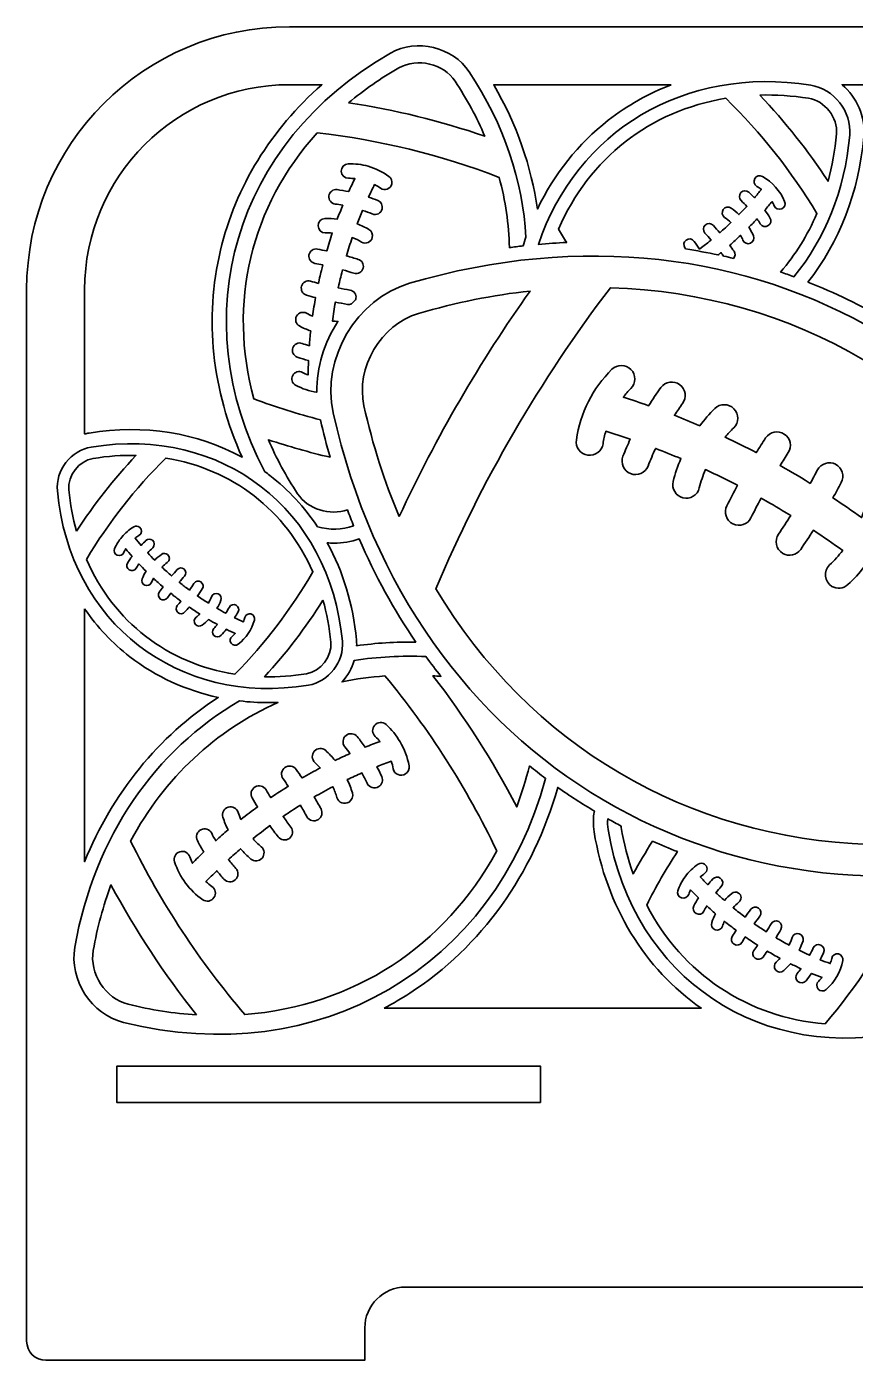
# Model space of a CAD drawing. Header units: inches. Extents: x -2.7 to 13.4, y -10.4 to -3.2.
# Drawn here: x 5.48 to 9.95, y -10.39 to -3.21 of the extents above; entities that cross this region are included whole.
import ezdxf

# ---------------------------------------------------------------- set-up
doc = ezdxf.new("R2010")
doc.units = ezdxf.units.IN
doc.header["$MEASUREMENT"] = 0
doc.layers.add('Tablet holder 3', color=7, linetype='Continuous', lineweight=0)

msp = doc.modelspace()

# ---------------------------------------------------------------- linework, layer by layer
at = {"layer": 'Tablet holder 3', "color": 22, "lineweight": 35, "true_color": 0xe52421}
for points, knots in [([(11.9394, -3.2082), (11.9394, -3.2082), (6.8982, -3.2082), (6.8982, -3.2082), (6.116, -3.2082), (5.4818, -3.8424), (5.4818, -4.6246), (5.4818, -4.6246), (5.4818, -10.2894), (5.4818, -10.2894), (5.4818, -10.3469), (5.5283, -10.3935), (5.5858, -10.3935), (5.5858, -10.3935), (7.305, -10.3935), (7.305, -10.3935), (7.305, -10.3935), (7.305, -10.2193), (7.305, -10.2193), (7.305, -10.0976), (7.4037, -9.9989), (7.5254, -9.9989), (7.5254, -9.9989), (11.3125, -9.9989), (11.3125, -9.9989), (11.434, -9.9989), (11.5326, -10.0975), (11.5326, -10.219), (11.5326, -10.219), (11.5326, -10.3935), (11.5326, -10.3935), (11.5326, -10.3935), (13.2518, -10.3935), (13.2518, -10.3935), (13.3093, -10.3935), (13.3558, -10.3469), (13.3558, -10.2894), (13.3558, -10.2894), (13.3558, -4.6246), (13.3558, -4.6246), (13.3558, -3.8424), (12.7217, -3.2082), (11.9394, -3.2082)], [0, 0, 0, 0, 1, 1, 1, 2, 2, 2, 3, 3, 3, 4, 4, 4, 5, 5, 5, 6, 6, 6, 7, 7, 7, 8, 8, 8, 9, 9, 9, 10, 10, 10, 11, 11, 11, 12, 12, 12, 13, 13, 13, 14, 14, 14, 14]), ([(5.7943, -4.6246), (5.7943, -4.0158), (6.2894, -3.5207), (6.8982, -3.5207), (6.8982, -3.5207), (7.0735, -3.5207), (7.0735, -3.5207), (6.7986, -3.7624), (6.6087, -4.0694), (6.5269, -4.4131), (6.4394, -4.7811), (6.4811, -5.1675), (6.6432, -5.5279), (6.4022, -5.3954), (6.1154, -5.3492), (5.8181, -5.3975), (5.81, -5.3989), (5.8021, -5.4007), (5.7943, -5.4026), (5.7943, -5.4026), (5.7943, -4.6246), (5.7943, -4.6246)], [0, 0, 0, 0, 1, 1, 1, 2, 2, 2, 3, 3, 3, 4, 4, 4, 5, 5, 5, 6, 6, 6, 7, 7, 7, 7]), ([(8.9576, -3.5207), (8.8356, -3.5675), (8.7214, -3.6317), (8.6179, -3.7125), (8.455, -3.8397), (8.3258, -4.0028), (8.2357, -4.1913), (8.2032, -3.9621), (8.124, -3.7351), (8.0004, -3.5207), (8.0004, -3.5207), (8.9576, -3.5207), (8.9576, -3.5207)], [0, 0, 0, 0, 1, 1, 1, 2, 2, 2, 3, 3, 3, 4, 4, 4, 4]), ([(9.6943, -4.5839), (9.8643, -4.3685), (9.969, -4.0986), (9.9956, -3.7993), (10.0051, -3.6915), (9.9575, -3.5879), (9.8782, -3.5207), (9.8782, -3.5207), (10.2578, -3.5207), (10.2578, -3.5207), (10.174, -3.5807), (10.1221, -3.6829), (10.1321, -3.7894), (10.1664, -4.1543), (10.3322, -4.4689), (10.5993, -4.6751), (10.7575, -4.7975), (10.9436, -4.8757), (11.1442, -4.9071), (11.0289, -5.0661), (10.9421, -5.246), (10.8856, -5.4401), (10.6664, -5.1815), (10.4078, -4.9618), (10.1153, -4.7893), (9.9799, -4.7096), (9.8392, -4.6411), (9.6943, -4.5839)], [0, 0, 0, 0, 1, 1, 1, 2, 2, 2, 3, 3, 3, 4, 4, 4, 5, 5, 5, 6, 6, 6, 7, 7, 7, 8, 8, 8, 9, 9, 9, 9]), ([(7.1394, -5.9908), (7.1853, -5.9908), (7.231, -5.9831), (7.2743, -5.9671), (7.3599, -6.1651), (7.4624, -6.3512), (7.58, -6.524), (7.4721, -6.5222), (7.3654, -6.5289), (7.2611, -6.5439), (7.2614, -6.5333), (7.2611, -6.5226), (7.2601, -6.5118), (7.2421, -6.321), (7.1879, -6.144), (7.1024, -5.989), (7.1147, -5.9901), (7.1271, -5.9908), (7.1394, -5.9908)], [0, 0, 0, 0, 1, 1, 1, 2, 2, 2, 3, 3, 3, 4, 4, 4, 5, 5, 5, 6, 6, 6, 6]), ([(5.7943, -6.345), (5.8622, -6.4426), (5.9438, -6.5296), (6.0383, -6.6026), (6.1786, -6.711), (6.3407, -6.7846), (6.5153, -6.8218), (6.5151, -6.8218), (6.5149, -6.8219), (6.5147, -6.8221), (6.1917, -7.0318), (5.9446, -7.3378), (5.7943, -7.7071), (5.7943, -7.7071), (5.7943, -6.345), (5.7943, -6.345)], [0, 0, 0, 0, 1, 1, 1, 2, 2, 2, 3, 3, 3, 4, 4, 4, 5, 5, 5, 5]), ([(7.4101, -8.4958), (7.4572, -8.4708), (7.5035, -8.444), (7.5485, -8.4149), (7.9344, -8.1644), (8.2119, -7.7761), (8.3453, -7.3065), (8.4093, -7.3517), (8.4753, -7.3944), (8.5431, -7.4347), (8.5361, -7.471), (8.5351, -7.5086), (8.5412, -7.5462), (8.6076, -7.9469), (8.8124, -8.2831), (9.1189, -8.4958), (9.1189, -8.4958), (7.4101, -8.4958), (7.4101, -8.4958)], [0, 0, 0, 0, 1, 1, 1, 2, 2, 2, 3, 3, 3, 4, 4, 4, 5, 5, 5, 6, 6, 6, 6]), ([(8.2523, -9.0052), (8.2523, -9.0052), (5.9689, -9.0052), (5.9689, -9.0052), (5.9689, -9.0052), (5.9689, -8.8083), (5.9689, -8.8083), (5.9689, -8.8083), (8.2523, -8.8083), (8.2523, -8.8083), (8.2523, -8.8083), (8.2523, -9.0052), (8.2523, -9.0052)], [0, 0, 0, 0, 1, 1, 1, 2, 2, 2, 3, 3, 3, 4, 4, 4, 4])]:
    msp.add_open_spline(points, degree=3, knots=knots, dxfattribs=at)
at = {"layer": 'Tablet holder 3', "color": 18, "lineweight": 35, "true_color": 0x000000}
for points, knots in [([(6.7663, -5.6061), (6.3274, -4.7776), (6.598, -3.8324), (7.4439, -3.3506), (7.5845, -3.2706), (7.7787, -3.3168), (7.868, -3.4516), (8.0577, -3.7377), (8.1575, -4.0429), (8.1739, -4.3419), (8.1685, -4.3575), (8.1633, -4.3733), (8.1584, -4.3892), (8.1338, -4.392), (8.1092, -4.395), (8.0846, -4.3983), (8.0819, -4.2731), (8.0636, -4.1464), (8.0294, -4.0202), (7.7128, -3.8988), (7.3822, -3.818), (7.0489, -3.7796), (6.6896, -4.1753), (6.565, -4.6987), (6.7074, -5.2138), (6.8249, -5.2571), (6.9446, -5.2948), (7.0659, -5.327), (7.0814, -5.395), (7.0988, -5.462), (7.1177, -5.528), (7.0056, -5.5012), (6.8947, -5.47), (6.7851, -5.4339), (6.8278, -5.533), (6.8803, -5.6302), (6.9427, -5.7244), (6.9985, -5.8085), (7.1166, -5.8442), (7.2114, -5.8117), (7.2222, -5.8403), (7.2334, -5.8686), (7.2448, -5.8968), (7.1827, -5.919), (7.1142, -5.9203), (7.0506, -5.9033), (6.9803, -5.7975), (6.8938, -5.704), (6.793, -5.626), (6.7842, -5.6192), (6.7753, -5.6126), (6.7663, -5.6061)], [0, 0, 0, 0, 1, 1, 1, 2, 2, 2, 3, 3, 3, 4, 4, 4, 5, 5, 5, 6, 6, 6, 7, 7, 7, 8, 8, 8, 9, 9, 9, 10, 10, 10, 11, 11, 11, 12, 12, 12, 13, 13, 13, 14, 14, 14, 15, 15, 15, 16, 16, 16, 17, 17, 17, 17]), ([(7.2175, -3.6181), (7.4676, -3.6558), (7.7117, -3.7158), (7.9521, -3.7982), (7.909, -3.6971), (7.8556, -3.598), (7.792, -3.502), (7.7292, -3.4075), (7.5877, -3.3737), (7.4891, -3.4299), (7.3909, -3.4858), (7.3002, -3.5489), (7.2175, -3.6181)], [0, 0, 0, 0, 1, 1, 1, 2, 2, 2, 3, 3, 3, 4, 4, 4, 4]), ([(8.3936, -4.3709), (8.343, -4.3731), (8.2921, -4.3765), (8.2412, -4.381), (8.4445, -3.7729), (9.0256, -3.4158), (9.7091, -3.5234), (9.8343, -3.5431), (9.9306, -3.6663), (9.9195, -3.7926), (9.8928, -4.093), (9.7851, -4.3532), (9.6191, -4.5554), (9.5951, -4.5466), (9.5711, -4.5382), (9.5469, -4.5301), (9.6262, -4.4377), (9.6923, -4.3318), (9.7427, -4.214), (9.6062, -3.9885), (9.4407, -3.7794), (9.2514, -3.5939), (8.8418, -3.6618), (8.514, -3.9189), (8.3495, -4.2984), (8.3638, -4.3228), (8.3787, -4.3469), (8.3936, -4.3709)], [0, 0, 0, 0, 1, 1, 1, 2, 2, 2, 3, 3, 3, 4, 4, 4, 5, 5, 5, 6, 6, 6, 7, 7, 7, 8, 8, 8, 9, 9, 9, 9]), ([(9.4348, -3.5765), (9.5724, -3.7214), (9.6946, -3.8758), (9.8027, -4.0412), (9.8251, -3.9597), (9.8404, -3.8745), (9.8483, -3.7863), (9.8561, -3.6977), (9.7859, -3.6079), (9.6981, -3.594), (9.6089, -3.58), (9.5209, -3.5743), (9.4348, -3.5765)], [0, 0, 0, 0, 1, 1, 1, 2, 2, 2, 3, 3, 3, 4, 4, 4, 4]), ([(7.3895, -4.0782), (7.4123, -4.0945), (7.4441, -4.0823), (7.4504, -4.0555), (7.454, -4.0405), (7.4485, -4.0242), (7.4352, -4.0146), (7.401, -3.99), (7.3632, -3.9718), (7.3228, -3.9604), (7.2881, -3.9506), (7.2522, -3.9461), (7.2161, -3.947), (7.1945, -3.9476), (7.1776, -3.9654), (7.178, -3.9871), (7.1785, -4.0087), (7.1965, -4.0258), (7.2181, -4.0252), (7.2293, -4.0249), (7.2404, -4.0255), (7.2515, -4.0266), (7.2401, -4.0497), (7.2289, -4.0732), (7.2182, -4.0968), (7.1973, -4.0926), (7.1764, -4.0887), (7.1555, -4.086), (7.134, -4.0832), (7.1142, -4.0985), (7.1116, -4.1197), (7.1088, -4.1412), (7.1239, -4.1608), (7.1453, -4.1636), (7.159, -4.1654), (7.1727, -4.1676), (7.1863, -4.1701), (7.1761, -4.1946), (7.1663, -4.2194), (7.1569, -4.2444), (7.135, -4.2417), (7.113, -4.2405), (7.0909, -4.2411), (7.0693, -4.2417), (7.0522, -4.2597), (7.0529, -4.2813), (7.0534, -4.3029), (7.0714, -4.3199), (7.093, -4.3193), (7.1053, -4.319), (7.1175, -4.3195), (7.1298, -4.3204), (7.119, -4.3521), (7.109, -4.3843), (7.0995, -4.4167), (7.083, -4.4131), (7.0664, -4.4097), (7.0498, -4.4065), (7.0286, -4.4025), (7.0084, -4.4163), (7.0041, -4.4377), (7.0001, -4.4589), (7.014, -4.4794), (7.0353, -4.4834), (7.0497, -4.4861), (7.0642, -4.4891), (7.0787, -4.4922), (7.0661, -4.5407), (7.0658, -4.5421), (7.0551, -4.5911), (7.0408, -4.5873), (7.0266, -4.5835), (7.0124, -4.5794), (6.9916, -4.5734), (6.97, -4.5854), (6.964, -4.6061), (6.9582, -4.6269), (6.97, -4.6486), (6.9908, -4.6546), (7.007, -4.6592), (7.0233, -4.6637), (7.0397, -4.6679), (7.0335, -4.7011), (7.028, -4.7343), (7.0233, -4.7675), (7.012, -4.7628), (7.0008, -4.7577), (6.99, -4.7519), (6.971, -4.7416), (6.9473, -4.7487), (6.937, -4.7677), (6.9267, -4.7868), (6.9339, -4.8105), (6.9529, -4.8207), (6.9723, -4.8312), (6.9926, -4.8401), (7.0133, -4.8476), (7.0104, -4.8741), (7.008, -4.9007), (7.006, -4.9271), (6.9927, -4.9232), (6.9795, -4.9191), (6.9665, -4.9145), (6.9462, -4.9073), (6.9238, -4.918), (6.9167, -4.9384), (6.9094, -4.9586), (6.9202, -4.9811), (6.9406, -4.9883), (6.9606, -4.9953), (6.981, -5.0013), (7.0015, -5.0069), (7.0004, -5.0329), (6.9998, -5.0588), (6.9996, -5.0847), (6.9892, -5.0806), (6.979, -5.0761), (6.9691, -5.0708), (6.9501, -5.0606), (6.9264, -5.0677), (6.9161, -5.0867), (6.906, -5.1058), (6.9131, -5.1295), (6.9321, -5.1397), (6.9679, -5.1589), (7.0064, -5.1717), (7.0462, -5.1779), (7.0447, -5.0429), (7.0864, -4.9092), (7.1599, -4.7962), (7.15, -4.796), (7.14, -4.7955), (7.1301, -4.7945), (7.1348, -4.7604), (7.1402, -4.7264), (7.1464, -4.6923), (7.1683, -4.6966), (7.1904, -4.7006), (7.2123, -4.7042), (7.2197, -4.7054), (7.227, -4.7043), (7.2336, -4.7016), (7.2406, -4.694), (7.2478, -4.6866), (7.2551, -4.6793), (7.256, -4.6769), (7.2567, -4.6745), (7.2571, -4.6718), (7.2606, -4.6505), (7.2461, -4.6304), (7.2248, -4.627), (7.2038, -4.6236), (7.1828, -4.6197), (7.1617, -4.6156), (7.1719, -4.5688), (7.1728, -4.5648), (7.1849, -4.5184), (7.2055, -4.5241), (7.226, -4.5302), (7.2463, -4.5366), (7.2679, -4.5435), (7.2909, -4.5307), (7.2962, -4.5084), (7.3009, -4.4886), (7.2896, -4.4683), (7.2699, -4.4621), (7.2488, -4.4554), (7.2273, -4.449), (7.2057, -4.443), (7.2156, -4.4098), (7.2261, -4.3769), (7.2373, -4.3444), (7.2547, -4.3512), (7.2717, -4.3592), (7.2881, -4.3686), (7.3108, -4.3816), (7.3396, -4.369), (7.3456, -4.3437), (7.3495, -4.3273), (7.3424, -4.3095), (7.327, -4.3007), (7.3068, -4.2891), (7.2857, -4.2792), (7.264, -4.2709), (7.2734, -4.2463), (7.2832, -4.2219), (7.2934, -4.1977), (7.311, -4.2036), (7.3284, -4.21), (7.3455, -4.2171), (7.3677, -4.2263), (7.3929, -4.2134), (7.3985, -4.1899), (7.4029, -4.1716), (7.3934, -4.1522), (7.3754, -4.1448), (7.3589, -4.138), (7.3421, -4.1318), (7.3251, -4.1259), (7.3357, -4.1033), (7.3465, -4.0808), (7.3578, -4.0586), (7.3687, -4.0645), (7.3794, -4.0708), (7.3895, -4.0782)], [0, 0, 0, 0, 1, 1, 1, 2, 2, 2, 3, 3, 3, 4, 4, 4, 5, 5, 5, 6, 6, 6, 7, 7, 7, 8, 8, 8, 9, 9, 9, 10, 10, 10, 11, 11, 11, 12, 12, 12, 13, 13, 13, 14, 14, 14, 15, 15, 15, 16, 16, 16, 17, 17, 17, 18, 18, 18, 19, 19, 19, 20, 20, 20, 21, 21, 21, 22, 22, 22, 23, 23, 23, 24, 24, 24, 25, 25, 25, 26, 26, 26, 27, 27, 27, 28, 28, 28, 29, 29, 29, 30, 30, 30, 31, 31, 31, 32, 32, 32, 33, 33, 33, 34, 34, 34, 35, 35, 35, 36, 36, 36, 37, 37, 37, 38, 38, 38, 39, 39, 39, 40, 40, 40, 41, 41, 41, 42, 42, 42, 43, 43, 43, 44, 44, 44, 45, 45, 45, 46, 46, 46, 47, 47, 47, 48, 48, 48, 49, 49, 49, 50, 50, 50, 51, 51, 51, 52, 52, 52, 53, 53, 53, 54, 54, 54, 55, 55, 55, 56, 56, 56, 57, 57, 57, 58, 58, 58, 59, 59, 59, 60, 60, 60, 61, 61, 61, 62, 62, 62, 63, 63, 63, 64, 64, 64, 65, 65, 65, 66, 66, 66, 67, 67, 67, 68, 68, 68, 68]), ([(9.5125, -4.1736), (9.5191, -4.1892), (9.5371, -4.1964), (9.5527, -4.1897), (9.5682, -4.183), (9.5755, -4.1651), (9.5688, -4.1495), (9.5448, -4.0932), (9.5031, -4.0462), (9.4492, -4.0154), (9.4344, -4.007), (9.4157, -4.0122), (9.4074, -4.0269), (9.399, -4.0416), (9.4041, -4.0603), (9.4188, -4.0687), (9.4273, -4.0735), (9.4354, -4.0791), (9.4431, -4.085), (9.431, -4.1002), (9.4185, -4.1153), (9.4058, -4.1302), (9.3961, -4.12), (9.3862, -4.11), (9.376, -4.1005), (9.3635, -4.0889), (9.344, -4.0898), (9.3326, -4.1021), (9.3211, -4.1145), (9.3218, -4.1339), (9.3342, -4.1454), (9.3448, -4.1553), (9.3551, -4.1656), (9.365, -4.1762), (9.3511, -4.1913), (9.3369, -4.2063), (9.3224, -4.221), (9.3094, -4.2083), (9.2955, -4.1965), (9.2807, -4.1858), (9.2668, -4.176), (9.2477, -4.1792), (9.2379, -4.193), (9.2281, -4.2067), (9.2312, -4.2259), (9.245, -4.2357), (9.257, -4.2443), (9.2683, -4.2538), (9.2788, -4.264), (9.2593, -4.2826), (9.2393, -4.3008), (9.2188, -4.3186), (9.2075, -4.3052), (9.196, -4.292), (9.1843, -4.2791), (9.1733, -4.267), (9.1542, -4.2653), (9.141, -4.277), (9.1285, -4.2884), (9.1275, -4.3078), (9.1389, -4.3203), (9.1501, -4.3326), (9.1611, -4.3453), (9.1719, -4.3581), (9.1428, -4.3818), (9.1403, -4.3838), (9.1102, -4.4063), (9.1004, -4.3927), (9.0908, -4.3789), (9.0815, -4.3651), (9.0717, -4.3504), (9.0513, -4.347), (9.0372, -4.358), (9.0246, -4.3678), (9.0216, -4.3858), (9.0306, -4.3992), (9.032, -4.4013), (9.0336, -4.4034), (9.035, -4.4056), (9.0938, -4.4147), (9.1521, -4.4253), (9.2099, -4.4377), (9.2142, -4.4342), (9.219, -4.4303), (9.2252, -4.4253), (9.2299, -4.4315), (9.2345, -4.4379), (9.2391, -4.4443), (9.257, -4.4483), (9.275, -4.4523), (9.2929, -4.4566), (9.3027, -4.4462), (9.3043, -4.43), (9.2957, -4.4179), (9.288, -4.4071), (9.2802, -4.3964), (9.2723, -4.3858), (9.2922, -4.3684), (9.3119, -4.3508), (9.331, -4.3328), (9.3356, -4.3412), (9.3399, -4.3498), (9.3437, -4.3586), (9.3503, -4.3742), (9.3683, -4.3815), (9.3839, -4.3748), (9.3996, -4.3682), (9.4067, -4.3502), (9.4001, -4.3346), (9.3934, -4.3187), (9.3853, -4.3034), (9.3763, -4.2886), (9.391, -4.2738), (9.4054, -4.2587), (9.4196, -4.2435), (9.4259, -4.2524), (9.4319, -4.2614), (9.4376, -4.2705), (9.4466, -4.2849), (9.4655, -4.2893), (9.4799, -4.2803), (9.4942, -4.2715), (9.4986, -4.2524), (9.4896, -4.238), (9.4808, -4.224), (9.4713, -4.2103), (9.4614, -4.1969), (9.4748, -4.1815), (9.4878, -4.1659), (9.5006, -4.1502), (9.505, -4.1578), (9.509, -4.1655), (9.5125, -4.1736)], [0, 0, 0, 0, 1, 1, 1, 2, 2, 2, 3, 3, 3, 4, 4, 4, 5, 5, 5, 6, 6, 6, 7, 7, 7, 8, 8, 8, 9, 9, 9, 10, 10, 10, 11, 11, 11, 12, 12, 12, 13, 13, 13, 14, 14, 14, 15, 15, 15, 16, 16, 16, 17, 17, 17, 18, 18, 18, 19, 19, 19, 20, 20, 20, 21, 21, 21, 22, 22, 22, 23, 23, 23, 24, 24, 24, 25, 25, 25, 26, 26, 26, 27, 27, 27, 28, 28, 28, 29, 29, 29, 30, 30, 30, 31, 31, 31, 32, 32, 32, 33, 33, 33, 34, 34, 34, 35, 35, 35, 36, 36, 36, 37, 37, 37, 38, 38, 38, 39, 39, 39, 40, 40, 40, 41, 41, 41, 42, 42, 42, 43, 43, 43, 44, 44, 44, 44]), ([(11.121, -7.6384), (9.2682, -8.184), (7.5542, -7.1715), (7.1352, -5.2883), (7.07, -4.9952), (7.2583, -4.6759), (7.5464, -4.5909), (9.3956, -4.046), (11.1131, -5.0556), (11.5322, -6.941), (11.5973, -7.2343), (11.409, -7.5536), (11.121, -7.6384)], [0, 0, 0, 0, 1, 1, 1, 2, 2, 2, 3, 3, 3, 4, 4, 4, 4]), ([(7.4904, -5.8471), (7.6906, -5.418), (7.925, -5.0145), (8.1958, -4.6326), (7.9966, -4.6541), (7.7954, -4.6942), (7.5942, -4.7535), (7.3921, -4.813), (7.2549, -5.0458), (7.3006, -5.2515), (7.347, -5.4601), (7.4108, -5.6592), (7.4904, -5.8471)], [0, 0, 0, 0, 1, 1, 1, 2, 2, 2, 3, 3, 3, 4, 4, 4, 4]), ([(10.9871, -6.0055), (10.4813, -5.1515), (9.6208, -4.6442), (8.6289, -4.6151), (8.25, -5.1117), (7.9327, -5.6581), (7.6879, -6.2364), (8.1931, -7.0806), (9.0444, -7.5804), (10.0239, -7.6137), (10.4124, -7.1183), (10.7366, -6.5759), (10.9871, -6.0055)], [0, 0, 0, 0, 1, 1, 1, 2, 2, 2, 3, 3, 3, 4, 4, 4, 4]), ([(10.5482, -6.121), (10.5096, -6.1102), (10.4695, -6.1327), (10.4587, -6.1713), (10.453, -6.1914), (10.4459, -6.2109), (10.438, -6.23), (10.4031, -6.1969), (10.3677, -6.1644), (10.3316, -6.1323), (10.3505, -6.0977), (10.3687, -6.0627), (10.385, -6.027), (10.4017, -5.9905), (10.3855, -5.947), (10.3492, -5.9308), (10.3127, -5.9141), (10.2696, -5.9301), (10.253, -5.9666), (10.2423, -5.9899), (10.2309, -6.0129), (10.219, -6.0358), (10.181, -6.0043), (10.1425, -5.9733), (10.1032, -5.943), (10.1199, -5.9056), (10.1341, -5.8671), (10.1451, -5.8276), (10.1559, -5.789), (10.1333, -5.7488), (10.0946, -5.7381), (10.056, -5.7274), (10.0159, -5.7499), (10.0052, -5.7886), (9.9991, -5.8105), (9.9915, -5.832), (9.9833, -5.8532), (9.9328, -5.8168), (9.8812, -5.7814), (9.8289, -5.7468), (9.8443, -5.7195), (9.8594, -5.6919), (9.8741, -5.6642), (9.8928, -5.6288), (9.8794, -5.5853), (9.8438, -5.5661), (9.8084, -5.5473), (9.7644, -5.5609), (9.7456, -5.5964), (9.7329, -5.6206), (9.7197, -5.6447), (9.7063, -5.6686), (9.6271, -5.6197), (9.6248, -5.6184), (9.5437, -5.5727), (9.5582, -5.5494), (9.5729, -5.5262), (9.5878, -5.5033), (9.6098, -5.4697), (9.6004, -5.4247), (9.5668, -5.4028), (9.5332, -5.3812), (9.4882, -5.3902), (9.4663, -5.4238), (9.4491, -5.45), (9.4323, -5.4766), (9.4158, -5.5033), (9.3603, -5.4742), (9.3044, -5.4463), (9.248, -5.4197), (9.2626, -5.4023), (9.2778, -5.3853), (9.294, -5.3693), (9.3226, -5.3411), (9.323, -5.2952), (9.2949, -5.2666), (9.2666, -5.2378), (9.2207, -5.2376), (9.1921, -5.2657), (9.1629, -5.2945), (9.1361, -5.3255), (9.1114, -5.3582), (9.0659, -5.3386), (9.0201, -5.3198), (8.9742, -5.3018), (8.9884, -5.2804), (9.0031, -5.2592), (9.0183, -5.2386), (9.0421, -5.2064), (9.0353, -5.1609), (9.0031, -5.1371), (8.9713, -5.1131), (8.9254, -5.12), (8.9015, -5.1523), (8.8782, -5.1838), (8.8563, -5.2167), (8.8352, -5.2501), (8.7897, -5.234), (8.744, -5.2187), (8.6982, -5.2042), (8.7111, -5.188), (8.7248, -5.1724), (8.7396, -5.1577), (8.7681, -5.1295), (8.7684, -5.0836), (8.7402, -5.055), (8.7119, -5.0266), (8.6661, -5.0262), (8.6375, -5.0543), (8.5343, -5.1563), (8.4667, -5.289), (8.4457, -5.4345), (8.44, -5.4743), (8.4676, -5.5111), (8.5073, -5.5168), (8.5469, -5.5225), (8.5838, -5.495), (8.5895, -5.4553), (8.5928, -5.4322), (8.5981, -5.4098), (8.6043, -5.3876), (8.6485, -5.4011), (8.6925, -5.4155), (8.7364, -5.4307), (8.7223, -5.4608), (8.709, -5.4913), (8.6969, -5.5222), (8.6821, -5.5597), (8.7009, -5.602), (8.7379, -5.6163), (8.7753, -5.631), (8.8174, -5.6126), (8.832, -5.5753), (8.8446, -5.5433), (8.8584, -5.5117), (8.8733, -5.4806), (8.9187, -5.4981), (8.964, -5.5164), (9.0091, -5.5355), (8.9923, -5.5753), (8.9782, -5.6162), (8.9677, -5.6582), (8.9579, -5.6973), (8.9818, -5.7367), (9.0205, -5.7463), (9.0594, -5.7561), (9.0989, -5.7324), (9.1086, -5.6935), (9.1171, -5.6596), (9.1283, -5.6266), (9.1417, -5.5945), (9.1996, -5.6214), (9.2572, -5.6496), (9.3142, -5.6793), (9.2945, -5.7159), (9.2753, -5.7528), (9.257, -5.7897), (9.2398, -5.8245), (9.2527, -5.8682), (9.2899, -5.887), (9.3259, -5.9048), (9.3694, -5.8901), (9.3872, -5.8541), (9.4047, -5.8188), (9.423, -5.7835), (9.4419, -5.7485), (9.5194, -5.7921), (9.526, -5.796), (9.6017, -5.8427), (9.5802, -5.8762), (9.5582, -5.9093), (9.5358, -5.9417), (9.5118, -5.9762), (9.522, -6.0241), (9.5586, -6.0457), (9.5911, -6.0648), (9.6333, -6.0559), (9.6552, -6.0245), (9.6786, -5.9906), (9.7016, -5.956), (9.7241, -5.921), (9.7777, -5.9566), (9.8302, -5.9932), (9.8818, -6.0308), (9.8602, -6.0581), (9.8367, -6.0839), (9.8112, -6.1078), (9.7756, -6.1409), (9.7822, -6.1989), (9.8238, -6.2235), (9.8508, -6.2394), (9.8862, -6.2364), (9.9103, -6.214), (9.9419, -6.1844), (9.971, -6.1523), (9.9976, -6.1184), (10.0362, -6.1486), (10.0741, -6.1793), (10.1114, -6.2107), (10.0914, -6.2387), (10.0705, -6.2661), (10.0485, -6.2925), (10.02, -6.327), (10.0291, -6.3787), (10.0677, -6.4014), (10.0979, -6.4192), (10.1374, -6.413), (10.1604, -6.3851), (10.1816, -6.3596), (10.2018, -6.3331), (10.2214, -6.3063), (10.2559, -6.3373), (10.2898, -6.3689), (10.323, -6.4009), (10.3066, -6.4171), (10.2895, -6.4326), (10.271, -6.4467), (10.2296, -6.478), (10.2338, -6.5411), (10.2779, -6.5671), (10.3025, -6.5817), (10.3345, -6.5808), (10.3587, -6.5625), (10.421, -6.5152), (10.4741, -6.4581), (10.5164, -6.3926), (10.5528, -6.3364), (10.5804, -6.2752), (10.5985, -6.2106), (10.6094, -6.172), (10.5869, -6.1322), (10.5482, -6.121)], [0, 0, 0, 0, 1, 1, 1, 2, 2, 2, 3, 3, 3, 4, 4, 4, 5, 5, 5, 6, 6, 6, 7, 7, 7, 8, 8, 8, 9, 9, 9, 10, 10, 10, 11, 11, 11, 12, 12, 12, 13, 13, 13, 14, 14, 14, 15, 15, 15, 16, 16, 16, 17, 17, 17, 18, 18, 18, 19, 19, 19, 20, 20, 20, 21, 21, 21, 22, 22, 22, 23, 23, 23, 24, 24, 24, 25, 25, 25, 26, 26, 26, 27, 27, 27, 28, 28, 28, 29, 29, 29, 30, 30, 30, 31, 31, 31, 32, 32, 32, 33, 33, 33, 34, 34, 34, 35, 35, 35, 36, 36, 36, 37, 37, 37, 38, 38, 38, 39, 39, 39, 40, 40, 40, 41, 41, 41, 42, 42, 42, 43, 43, 43, 44, 44, 44, 45, 45, 45, 46, 46, 46, 47, 47, 47, 48, 48, 48, 49, 49, 49, 50, 50, 50, 51, 51, 51, 52, 52, 52, 53, 53, 53, 54, 54, 54, 55, 55, 55, 56, 56, 56, 57, 57, 57, 58, 58, 58, 59, 59, 59, 60, 60, 60, 61, 61, 61, 62, 62, 62, 63, 63, 63, 64, 64, 64, 65, 65, 65, 66, 66, 66, 67, 67, 67, 68, 68, 68, 69, 69, 69, 70, 70, 70, 71, 71, 71, 72, 72, 72, 73, 73, 73, 74, 74, 74, 75, 75, 75, 76, 76, 76, 77, 77, 77, 77]), ([(5.6473, -5.7098), (5.6369, -5.5992), (5.7207, -5.4907), (5.8303, -5.4729), (6.5352, -5.3583), (7.1173, -5.8088), (7.1841, -6.519), (7.1945, -6.6295), (7.1107, -6.738), (7.001, -6.7559), (6.2975, -6.8705), (5.714, -6.4208), (5.6473, -5.7098)], [0, 0, 0, 0, 1, 1, 1, 2, 2, 2, 3, 3, 3, 4, 4, 4, 4]), ([(5.7507, -5.927), (5.8449, -5.7812), (5.9514, -5.6454), (6.0709, -5.5182), (5.9955, -5.5167), (5.9184, -5.5221), (5.8403, -5.5347), (5.7635, -5.5473), (5.7024, -5.6263), (5.7096, -5.7039), (5.7169, -5.7811), (5.7307, -5.8557), (5.7507, -5.927)], [0, 0, 0, 0, 1, 1, 1, 2, 2, 2, 3, 3, 3, 4, 4, 4, 4]), ([(5.8041, -6.0781), (5.9502, -6.4148), (6.2425, -6.6406), (6.605, -6.6971), (6.7669, -6.5324), (6.9086, -6.3465), (7.0251, -6.1457), (6.8787, -5.8127), (6.5895, -5.59), (6.2316, -5.5326), (6.0663, -5.6964), (5.9223, -5.8805), (5.8041, -6.0781)], [0, 0, 0, 0, 1, 1, 1, 2, 2, 2, 3, 3, 3, 4, 4, 4, 4]), ([(6.0346, -6.135), (6.0473, -6.1428), (6.0638, -6.1389), (6.0716, -6.1263), (6.0766, -6.1182), (6.0818, -6.1103), (6.0873, -6.1025), (6.0997, -6.1158), (6.1125, -6.1289), (6.1254, -6.1419), (6.1176, -6.1548), (6.1106, -6.1683), (6.1048, -6.1823), (6.099, -6.1959), (6.1054, -6.2117), (6.1191, -6.2174), (6.1328, -6.2231), (6.1486, -6.2167), (6.1543, -6.203), (6.1575, -6.1953), (6.1613, -6.1877), (6.1653, -6.1803), (6.1822, -6.196), (6.1994, -6.2114), (6.217, -6.2265), (6.2101, -6.2358), (6.2033, -6.2452), (6.1966, -6.2547), (6.1881, -6.2668), (6.1911, -6.2834), (6.2032, -6.2921), (6.2154, -6.3006), (6.2321, -6.2977), (6.2406, -6.2855), (6.2464, -6.2772), (6.2524, -6.269), (6.2584, -6.2609), (6.2852, -6.2824), (6.286, -6.283), (6.3136, -6.3035), (6.3072, -6.3114), (6.3008, -6.3192), (6.2942, -6.3269), (6.2846, -6.3383), (6.286, -6.3552), (6.2973, -6.3648), (6.3086, -6.3743), (6.3255, -6.373), (6.3352, -6.3617), (6.3427, -6.3529), (6.3501, -6.3439), (6.3573, -6.3349), (6.3764, -6.3481), (6.3956, -6.361), (6.415, -6.3733), (6.4089, -6.379), (6.4025, -6.3846), (6.3958, -6.3897), (6.384, -6.3987), (6.3818, -6.4155), (6.3908, -6.4273), (6.3998, -6.4392), (6.4166, -6.4414), (6.4284, -6.4324), (6.4405, -6.4232), (6.4517, -6.413), (6.4623, -6.4022), (6.4781, -6.4115), (6.494, -6.4205), (6.51, -6.4292), (6.5038, -6.4364), (6.4975, -6.4435), (6.491, -6.4503), (6.4807, -6.4611), (6.4811, -6.4781), (6.4918, -6.4883), (6.5024, -6.4986), (6.5196, -6.4981), (6.5298, -6.4874), (6.5398, -6.4769), (6.5494, -6.4658), (6.5586, -6.4546), (6.5746, -6.4626), (6.5906, -6.4703), (6.6068, -6.4777), (6.6013, -6.4831), (6.5956, -6.4882), (6.5895, -6.4929), (6.5777, -6.5019), (6.5755, -6.5188), (6.5845, -6.5305), (6.5936, -6.5423), (6.6104, -6.5445), (6.6221, -6.5355), (6.6647, -6.5029), (6.6956, -6.4573), (6.71, -6.4049), (6.714, -6.3906), (6.7055, -6.3758), (6.6913, -6.3719), (6.677, -6.3679), (6.6622, -6.3764), (6.6583, -6.3907), (6.656, -6.3989), (6.653, -6.4069), (6.6497, -6.4148), (6.6341, -6.4078), (6.6186, -6.4005), (6.6032, -6.3929), (6.6098, -6.3825), (6.6161, -6.3719), (6.622, -6.3611), (6.6291, -6.3481), (6.6242, -6.3317), (6.6112, -6.3247), (6.5982, -6.3176), (6.5819, -6.3224), (6.5748, -6.3354), (6.5687, -6.3466), (6.5622, -6.3575), (6.5553, -6.3683), (6.5395, -6.3597), (6.5237, -6.3509), (6.508, -6.3418), (6.516, -6.328), (6.5231, -6.3137), (6.5289, -6.2987), (6.5343, -6.2848), (6.5273, -6.2693), (6.5136, -6.264), (6.4997, -6.2586), (6.4842, -6.2655), (6.4788, -6.2793), (6.4741, -6.2913), (6.4685, -6.3029), (6.4621, -6.3141), (6.4421, -6.3015), (6.4223, -6.2885), (6.4027, -6.275), (6.4117, -6.2625), (6.4204, -6.2499), (6.4288, -6.2371), (6.4367, -6.2252), (6.434, -6.2086), (6.4212, -6.1999), (6.4089, -6.1917), (6.3922, -6.1951), (6.384, -6.2075), (6.376, -6.2197), (6.3676, -6.2318), (6.3591, -6.2437), (6.3327, -6.2242), (6.3304, -6.2224), (6.3048, -6.2018), (6.3142, -6.1905), (6.3238, -6.1794), (6.3336, -6.1685), (6.3439, -6.157), (6.3424, -6.1389), (6.33, -6.1293), (6.3189, -6.1208), (6.303, -6.1221), (6.2936, -6.1327), (6.2834, -6.144), (6.2734, -6.1556), (6.2635, -6.1674), (6.2455, -6.1519), (6.2279, -6.136), (6.2107, -6.1199), (6.2199, -6.1108), (6.2297, -6.1025), (6.2402, -6.0949), (6.2548, -6.0844), (6.255, -6.0628), (6.2409, -6.0519), (6.2317, -6.0448), (6.2186, -6.0442), (6.2087, -6.0514), (6.1958, -6.0607), (6.1836, -6.0712), (6.1723, -6.0824), (6.1595, -6.0695), (6.147, -6.0565), (6.1348, -6.0433), (6.1434, -6.0339), (6.1524, -6.0249), (6.1616, -6.0162), (6.1737, -6.0048), (6.1727, -5.9854), (6.1596, -5.9753), (6.1494, -5.9674), (6.1346, -5.9679), (6.1249, -5.977), (6.1159, -5.9854), (6.1073, -5.9942), (6.0989, -6.0031), (6.0876, -5.9901), (6.0767, -5.977), (6.066, -5.9637), (6.0727, -5.9585), (6.0797, -5.9536), (6.0872, -5.9493), (6.1038, -5.9397), (6.1052, -5.9164), (6.0902, -5.9048), (6.0818, -5.8984), (6.07, -5.8972), (6.0603, -5.9028), (6.0353, -5.9173), (6.0132, -5.9358), (5.9946, -5.9578), (5.9787, -5.9768), (5.9657, -5.998), (5.9561, -6.0208), (5.9503, -6.0345), (5.9567, -6.0501), (5.9704, -6.056), (5.9841, -6.0618), (5.9998, -6.0554), (6.0056, -6.0417), (6.0086, -6.0346), (6.0121, -6.0278), (6.0159, -6.0211), (6.0271, -6.0349), (6.0386, -6.0484), (6.0504, -6.0619), (6.0419, -6.0737), (6.0336, -6.0857), (6.0259, -6.098), (6.0181, -6.1107), (6.0221, -6.1274), (6.0346, -6.135)], [0, 0, 0, 0, 1, 1, 1, 2, 2, 2, 3, 3, 3, 4, 4, 4, 5, 5, 5, 6, 6, 6, 7, 7, 7, 8, 8, 8, 9, 9, 9, 10, 10, 10, 11, 11, 11, 12, 12, 12, 13, 13, 13, 14, 14, 14, 15, 15, 15, 16, 16, 16, 17, 17, 17, 18, 18, 18, 19, 19, 19, 20, 20, 20, 21, 21, 21, 22, 22, 22, 23, 23, 23, 24, 24, 24, 25, 25, 25, 26, 26, 26, 27, 27, 27, 28, 28, 28, 29, 29, 29, 30, 30, 30, 31, 31, 31, 32, 32, 32, 33, 33, 33, 34, 34, 34, 35, 35, 35, 36, 36, 36, 37, 37, 37, 38, 38, 38, 39, 39, 39, 40, 40, 40, 41, 41, 41, 42, 42, 42, 43, 43, 43, 44, 44, 44, 45, 45, 45, 46, 46, 46, 47, 47, 47, 48, 48, 48, 49, 49, 49, 50, 50, 50, 51, 51, 51, 52, 52, 52, 53, 53, 53, 54, 54, 54, 55, 55, 55, 56, 56, 56, 57, 57, 57, 58, 58, 58, 59, 59, 59, 60, 60, 60, 61, 61, 61, 62, 62, 62, 63, 63, 63, 64, 64, 64, 65, 65, 65, 66, 66, 66, 67, 67, 67, 68, 68, 68, 69, 69, 69, 70, 70, 70, 71, 71, 71, 72, 72, 72, 73, 73, 73, 74, 74, 74, 75, 75, 75, 76, 76, 76, 77, 77, 77, 77]), ([(7.0795, -6.2976), (6.9863, -6.4458), (6.8817, -6.583), (6.7647, -6.7106), (6.8388, -6.7119), (6.9145, -6.7065), (6.991, -6.694), (7.0679, -6.6815), (7.129, -6.6025), (7.1217, -6.5249), (7.1143, -6.4462), (7.1001, -6.3702), (7.0795, -6.2976)], [0, 0, 0, 0, 1, 1, 1, 2, 2, 2, 3, 3, 3, 4, 4, 4, 4]), ([(8.1925, -7.1907), (8.2211, -7.2138), (8.2499, -7.2365), (8.2794, -7.2585), (8.0055, -8.2752), (7.0585, -8.835), (6.0044, -8.5731), (5.8304, -8.5298), (5.7099, -8.3442), (5.7413, -8.1676), (5.8479, -7.5677), (6.1775, -7.1036), (6.6301, -6.8409), (6.6811, -6.8469), (6.7329, -6.85), (6.7854, -6.85), (6.8023, -6.85), (6.8193, -6.8496), (6.8364, -6.849), (6.5019, -6.998), (6.2252, -7.2547), (6.0425, -7.5957), (6.2069, -7.9304), (6.4144, -8.2455), (6.6581, -8.5303), (7.2438, -8.4852), (7.7376, -8.1635), (8.0163, -7.649), (7.855, -7.3094), (7.6516, -6.9918), (7.4135, -6.706), (7.3348, -6.7117), (7.2577, -6.7226), (7.1825, -6.7381), (7.2125, -6.7051), (7.2353, -6.6657), (7.2485, -6.6228), (7.3732, -6.6032), (7.5024, -6.5959), (7.6346, -6.6017), (7.661, -6.638), (7.688, -6.6737), (7.7157, -6.7087), (7.7012, -6.7074), (7.6867, -6.7063), (7.6723, -6.7054), (7.8441, -6.9269), (7.9941, -7.1617), (8.1241, -7.4118), (8.1508, -7.3404), (8.1736, -7.2667), (8.1925, -7.1907)], [0, 0, 0, 0, 1, 1, 1, 2, 2, 2, 3, 3, 3, 4, 4, 4, 5, 5, 5, 6, 6, 6, 7, 7, 7, 8, 8, 8, 9, 9, 9, 10, 10, 10, 11, 11, 11, 12, 12, 12, 13, 13, 13, 14, 14, 14, 15, 15, 15, 16, 16, 16, 17, 17, 17, 17]), ([(7.0942, -7.1085), (7.0764, -7.0924), (7.049, -7.0938), (7.0329, -7.1116), (7.0169, -7.1294), (7.0183, -7.1568), (7.0361, -7.1729), (7.0462, -7.182), (7.0557, -7.1917), (7.0648, -7.2018), (7.0319, -7.2191), (6.9992, -7.2372), (6.9668, -7.2559), (6.9563, -7.2404), (6.9456, -7.225), (6.9347, -7.2098), (6.9208, -7.1903), (6.894, -7.1859), (6.8742, -7.1998), (6.8548, -7.2138), (6.8503, -7.2409), (6.8642, -7.2603), (6.8738, -7.2736), (6.8831, -7.2871), (6.8923, -7.3006), (6.8452, -7.3299), (6.8438, -7.3308), (6.7978, -7.3619), (6.7892, -7.348), (6.7808, -7.334), (6.7725, -7.3199), (6.7604, -7.2992), (6.7338, -7.2922), (6.7132, -7.3043), (6.6927, -7.3166), (6.6856, -7.343), (6.6976, -7.3636), (6.7071, -7.3798), (6.7168, -7.3959), (6.7267, -7.4118), (6.6964, -7.4337), (6.6665, -7.4561), (6.6373, -7.4792), (6.6319, -7.4667), (6.6268, -7.4541), (6.6226, -7.4412), (6.6152, -7.4184), (6.5907, -7.4059), (6.568, -7.4133), (6.5451, -7.4208), (6.5327, -7.4452), (6.5401, -7.468), (6.5477, -7.4913), (6.5572, -7.5139), (6.5681, -7.5358), (6.5455, -7.5549), (6.5233, -7.5743), (6.5014, -7.5941), (6.4937, -7.5808), (6.4863, -7.5673), (6.4794, -7.5537), (6.4685, -7.5324), (6.4424, -7.5239), (6.4211, -7.5348), (6.3998, -7.5454), (6.3913, -7.5717), (6.4021, -7.5931), (6.4128, -7.614), (6.4245, -7.6344), (6.4367, -7.6545), (6.416, -7.6746), (6.3957, -7.6949), (6.3757, -7.7155), (6.3705, -7.7043), (6.3658, -7.6929), (6.3619, -7.6811), (6.3544, -7.6583), (6.33, -7.6459), (6.3072, -7.6533), (6.2845, -7.6609), (6.2721, -7.6853), (6.2795, -7.7081), (6.3065, -7.7903), (6.3594, -7.8618), (6.4315, -7.9118), (6.4513, -7.9254), (6.4783, -7.9205), (6.4919, -7.9008), (6.5055, -7.8811), (6.5006, -7.8541), (6.4809, -7.8405), (6.4695, -7.8326), (6.4589, -7.8238), (6.4487, -7.8145), (6.4677, -7.7946), (6.4871, -7.7749), (6.5069, -7.7555), (6.5193, -7.771), (6.532, -7.7863), (6.5453, -7.801), (6.5614, -7.8188), (6.589, -7.82), (6.6065, -7.8041), (6.6243, -7.788), (6.6257, -7.7606), (6.6096, -7.7429), (6.5959, -7.7276), (6.5827, -7.7118), (6.57, -7.6956), (6.5915, -7.676), (6.6133, -7.6567), (6.6356, -7.6377), (6.6523, -7.6573), (6.6705, -7.6757), (6.6901, -7.6925), (6.7084, -7.7081), (6.7358, -7.7058), (6.7513, -7.6877), (6.7668, -7.6695), (6.7647, -7.6421), (6.7465, -7.6266), (6.7306, -7.613), (6.716, -7.5982), (6.7024, -7.5825), (6.7322, -7.5588), (6.7626, -7.5355), (6.7937, -7.5129), (6.8079, -7.5332), (6.8225, -7.5533), (6.8374, -7.5729), (6.8514, -7.5914), (6.8782, -7.5961), (6.8982, -7.5812), (6.9173, -7.5668), (6.921, -7.5396), (6.9065, -7.5205), (6.8923, -7.5017), (6.8783, -7.4826), (6.8647, -7.4631), (6.9086, -7.4333), (6.9124, -7.4309), (6.9575, -7.4029), (6.9697, -7.4233), (6.9815, -7.4438), (6.9929, -7.4645), (7.0049, -7.4864), (7.0332, -7.4938), (7.0545, -7.4799), (7.0734, -7.4677), (7.0799, -7.4427), (7.0689, -7.4227), (7.057, -7.4011), (7.0447, -7.3796), (7.032, -7.3583), (7.0652, -7.3392), (7.0988, -7.3209), (7.1327, -7.3033), (7.1415, -7.3221), (7.149, -7.3415), (7.1549, -7.3615), (7.1632, -7.3894), (7.1959, -7.4013), (7.2201, -7.3856), (7.2358, -7.3754), (7.2437, -7.3557), (7.2381, -7.3369), (7.2307, -7.3121), (7.2213, -7.288), (7.2103, -7.2648), (7.2367, -7.2522), (7.2632, -7.2401), (7.2899, -7.2285), (7.2995, -7.2467), (7.3086, -7.2652), (7.3169, -7.2839), (7.3277, -7.3083), (7.3578, -7.3172), (7.3802, -7.3027), (7.3977, -7.2913), (7.4049, -7.2685), (7.3962, -7.2488), (7.3882, -7.2307), (7.3794, -7.2129), (7.3703, -7.1952), (7.3961, -7.1851), (7.4219, -7.1754), (7.4479, -7.1662), (7.4522, -7.1792), (7.4559, -7.1925), (7.4585, -7.2061), (7.4642, -7.2366), (7.499, -7.2512), (7.5247, -7.2345), (7.539, -7.2252), (7.5471, -7.2079), (7.5437, -7.1901), (7.5351, -7.1442), (7.5187, -7.1006), (7.495, -7.0606), (7.4747, -7.0262), (7.4493, -6.9951), (7.4196, -6.9682), (7.4019, -6.9522), (7.3746, -6.9535), (7.3584, -6.9713), (7.3423, -6.989), (7.3436, -7.0164), (7.3614, -7.0325), (7.3706, -7.0409), (7.3791, -7.0499), (7.3872, -7.0592), (7.3603, -7.069), (7.3334, -7.0793), (7.3067, -7.09), (7.2933, -7.0707), (7.2794, -7.0516), (7.2646, -7.0334), (7.2496, -7.0148), (7.222, -7.0118), (7.2037, -7.0269), (7.185, -7.042), (7.1821, -7.0693), (7.1972, -7.0879), (7.2068, -7.0998), (7.2161, -7.112), (7.2251, -7.1245), (7.1982, -7.1364), (7.1714, -7.1487), (7.1447, -7.1616), (7.1292, -7.1427), (7.1124, -7.1249), (7.0942, -7.1085)], [0, 0, 0, 0, 1, 1, 1, 2, 2, 2, 3, 3, 3, 4, 4, 4, 5, 5, 5, 6, 6, 6, 7, 7, 7, 8, 8, 8, 9, 9, 9, 10, 10, 10, 11, 11, 11, 12, 12, 12, 13, 13, 13, 14, 14, 14, 15, 15, 15, 16, 16, 16, 17, 17, 17, 18, 18, 18, 19, 19, 19, 20, 20, 20, 21, 21, 21, 22, 22, 22, 23, 23, 23, 24, 24, 24, 25, 25, 25, 26, 26, 26, 27, 27, 27, 28, 28, 28, 29, 29, 29, 30, 30, 30, 31, 31, 31, 32, 32, 32, 33, 33, 33, 34, 34, 34, 35, 35, 35, 36, 36, 36, 37, 37, 37, 38, 38, 38, 39, 39, 39, 40, 40, 40, 41, 41, 41, 42, 42, 42, 43, 43, 43, 44, 44, 44, 45, 45, 45, 46, 46, 46, 47, 47, 47, 48, 48, 48, 49, 49, 49, 50, 50, 50, 51, 51, 51, 52, 52, 52, 53, 53, 53, 54, 54, 54, 55, 55, 55, 56, 56, 56, 57, 57, 57, 58, 58, 58, 59, 59, 59, 60, 60, 60, 61, 61, 61, 62, 62, 62, 63, 63, 63, 64, 64, 64, 65, 65, 65, 66, 66, 66, 67, 67, 67, 68, 68, 68, 69, 69, 69, 70, 70, 70, 71, 71, 71, 72, 72, 72, 73, 73, 73, 74, 74, 74, 75, 75, 75, 76, 76, 76, 77, 77, 77, 77]), ([(10.4313, -8.3319), (10.452, -8.4569), (10.3653, -8.5871), (10.2419, -8.6163), (9.4501, -8.8031), (8.7497, -8.338), (8.6167, -7.5338), (8.6135, -7.5145), (8.6132, -7.4952), (8.6148, -7.4761), (8.6385, -7.4893), (8.6624, -7.5023), (8.6864, -7.5148), (8.6867, -7.5173), (8.6868, -7.5197), (8.6872, -7.5221), (8.7017, -7.6094), (8.7234, -7.6932), (8.7518, -7.7728), (8.7848, -7.7129), (8.8198, -7.6543), (8.8563, -7.5968), (8.9007, -7.6165), (8.9454, -7.6351), (8.9907, -7.6526), (8.9303, -7.7459), (8.8747, -7.842), (8.8248, -7.9406), (9.0181, -8.3122), (9.369, -8.5458), (9.7863, -8.5811), (9.9574, -8.3806), (10.1038, -8.1576), (10.2204, -7.9196), (10.2099, -7.8997), (10.1988, -7.8802), (10.1874, -7.8611), (10.2145, -7.8606), (10.2417, -7.8597), (10.2689, -7.8586), (10.3466, -7.9982), (10.4024, -8.1571), (10.4313, -8.3319)], [0, 0, 0, 0, 1, 1, 1, 2, 2, 2, 3, 3, 3, 4, 4, 4, 5, 5, 5, 6, 6, 6, 7, 7, 7, 8, 8, 8, 9, 9, 9, 10, 10, 10, 11, 11, 11, 12, 12, 12, 13, 13, 13, 14, 14, 14, 14]), ([(9.1366, -7.7203), (9.1265, -7.7137), (9.1131, -7.7133), (9.1024, -7.7204), (9.0751, -7.7389), (9.0514, -7.7618), (9.0321, -7.7883), (9.0154, -7.8112), (9.0024, -7.8364), (8.9932, -7.8632), (8.9878, -7.8792), (8.9963, -7.8965), (9.0124, -7.9021), (9.0284, -7.9075), (9.0458, -7.899), (9.0513, -7.8829), (9.0541, -7.8746), (9.0576, -7.8666), (9.0613, -7.8587), (9.0753, -7.8734), (9.0894, -7.888), (9.1039, -7.9023), (9.0951, -7.9165), (9.0866, -7.9308), (9.0789, -7.9455), (9.0711, -7.9605), (9.0769, -7.9792), (9.0918, -7.9869), (9.1068, -7.9947), (9.1254, -7.989), (9.1332, -7.974), (9.1382, -7.9644), (9.1436, -7.955), (9.1491, -7.9456), (9.1644, -7.9598), (9.1799, -7.9737), (9.1958, -7.9874), (9.1879, -8.0028), (9.181, -8.0187), (9.1754, -8.0351), (9.17, -8.0511), (9.1786, -8.0685), (9.1946, -8.0739), (9.2107, -8.0793), (9.2281, -8.0708), (9.2335, -8.0547), (9.2366, -8.0456), (9.2403, -8.0367), (9.2442, -8.028), (9.2647, -8.0445), (9.2856, -8.0606), (9.3068, -8.0764), (9.2997, -8.0875), (9.2927, -8.0988), (9.2859, -8.1102), (9.2772, -8.1247), (9.2818, -8.1433), (9.2964, -8.1522), (9.3109, -8.1609), (9.3297, -8.1562), (9.3384, -8.1417), (9.3444, -8.1318), (9.3505, -8.122), (9.3567, -8.1122), (9.3889, -8.1346), (9.3898, -8.1352), (9.423, -8.1564), (9.4163, -8.1658), (9.4096, -8.1753), (9.4028, -8.1846), (9.3927, -8.1982), (9.3957, -8.2174), (9.4093, -8.2274), (9.423, -8.2373), (9.4421, -8.2345), (9.4522, -8.2209), (9.46, -8.2103), (9.4677, -8.1994), (9.4752, -8.1886), (9.498, -8.2021), (9.5209, -8.2152), (9.544, -8.2277), (9.5375, -8.2347), (9.5307, -8.2415), (9.5235, -8.2479), (9.5108, -8.2591), (9.5096, -8.2784), (9.5207, -8.2911), (9.532, -8.3039), (9.5513, -8.3051), (9.564, -8.2939), (9.577, -8.2824), (9.589, -8.2699), (9.6002, -8.2567), (9.6189, -8.2661), (9.6377, -8.275), (9.6567, -8.2837), (9.6502, -8.2924), (9.6435, -8.301), (9.6366, -8.3093), (9.6258, -8.3223), (9.6277, -8.3416), (9.6407, -8.3524), (9.6536, -8.3633), (9.6731, -8.3614), (9.6839, -8.3484), (9.6944, -8.3356), (9.7044, -8.3223), (9.714, -8.3087), (9.7329, -8.3165), (9.7518, -8.324), (9.7707, -8.3312), (9.7649, -8.3377), (9.7588, -8.344), (9.7522, -8.3498), (9.7395, -8.3611), (9.7384, -8.3804), (9.7496, -8.3931), (9.7608, -8.4057), (9.7802, -8.407), (9.7928, -8.3958), (9.8387, -8.3552), (9.8702, -8.3008), (9.8825, -8.24), (9.8858, -8.2234), (9.875, -8.2072), (9.8584, -8.2039), (9.8418, -8.2006), (9.8257, -8.2113), (9.8223, -8.2279), (9.8204, -8.2375), (9.8177, -8.2469), (9.8145, -8.2561), (9.7962, -8.2494), (9.778, -8.2423), (9.7599, -8.2349), (9.7665, -8.2225), (9.7728, -8.21), (9.7787, -8.1972), (9.7857, -8.1818), (9.7788, -8.1635), (9.7635, -8.1566), (9.7481, -8.1496), (9.73, -8.1564), (9.7229, -8.1717), (9.7169, -8.1849), (9.7103, -8.1979), (9.7034, -8.2107), (9.6846, -8.2023), (9.6659, -8.1935), (9.6474, -8.1844), (9.6554, -8.168), (9.6623, -8.1511), (9.6677, -8.1336), (9.6727, -8.1174), (9.6635, -8.1003), (9.6474, -8.0953), (9.6313, -8.0903), (9.6141, -8.0993), (9.6091, -8.1155), (9.6047, -8.1296), (9.5993, -8.1433), (9.5929, -8.1565), (9.5691, -8.1438), (9.5455, -8.1306), (9.5221, -8.1167), (9.5313, -8.1018), (9.5402, -8.0867), (9.5488, -8.0715), (9.5568, -8.0573), (9.5524, -8.0386), (9.5372, -8.0298), (9.5224, -8.0214), (9.5037, -8.0266), (9.4954, -8.0414), (9.4872, -8.0559), (9.4787, -8.0703), (9.4699, -8.0846), (9.4383, -8.0645), (9.4356, -8.0627), (9.4048, -8.0412), (9.4146, -8.0276), (9.4246, -8.0142), (9.4349, -8.0011), (9.4457, -7.9871), (9.4426, -7.9667), (9.4276, -7.9567), (9.4144, -7.9479), (9.3964, -7.9507), (9.3865, -7.9634), (9.3758, -7.9772), (9.3653, -7.9912), (9.355, -8.0054), (9.3333, -7.9892), (9.312, -7.9725), (9.2911, -7.9555), (9.3008, -7.9445), (9.3113, -7.9342), (9.3226, -7.9247), (9.3384, -7.9116), (9.337, -7.887), (9.32, -7.8757), (9.309, -7.8683), (9.294, -7.8687), (9.2833, -7.8777), (9.2693, -7.8894), (9.2563, -7.9022), (9.2443, -7.9159), (9.2288, -7.9023), (9.2135, -7.8885), (9.1985, -7.8744), (9.2076, -7.8631), (9.217, -7.852), (9.2269, -7.8414), (9.2397, -7.8275), (9.2371, -7.8055), (9.2213, -7.795), (9.209, -7.7868), (9.1922, -7.7885), (9.1819, -7.7998), (9.1724, -7.81), (9.1633, -7.8207), (9.1544, -7.8316), (9.1406, -7.8177), (9.127, -7.8036), (9.1138, -7.7893), (9.121, -7.7829), (9.1286, -7.7767), (9.1367, -7.7713), (9.1549, -7.759), (9.1546, -7.7323), (9.1366, -7.7203)], [0, 0, 0, 0, 1, 1, 1, 2, 2, 2, 3, 3, 3, 4, 4, 4, 5, 5, 5, 6, 6, 6, 7, 7, 7, 8, 8, 8, 9, 9, 9, 10, 10, 10, 11, 11, 11, 12, 12, 12, 13, 13, 13, 14, 14, 14, 15, 15, 15, 16, 16, 16, 17, 17, 17, 18, 18, 18, 19, 19, 19, 20, 20, 20, 21, 21, 21, 22, 22, 22, 23, 23, 23, 24, 24, 24, 25, 25, 25, 26, 26, 26, 27, 27, 27, 28, 28, 28, 29, 29, 29, 30, 30, 30, 31, 31, 31, 32, 32, 32, 33, 33, 33, 34, 34, 34, 35, 35, 35, 36, 36, 36, 37, 37, 37, 38, 38, 38, 39, 39, 39, 40, 40, 40, 41, 41, 41, 42, 42, 42, 43, 43, 43, 44, 44, 44, 45, 45, 45, 46, 46, 46, 47, 47, 47, 48, 48, 48, 49, 49, 49, 50, 50, 50, 51, 51, 51, 52, 52, 52, 53, 53, 53, 54, 54, 54, 55, 55, 55, 56, 56, 56, 57, 57, 57, 58, 58, 58, 59, 59, 59, 60, 60, 60, 61, 61, 61, 62, 62, 62, 63, 63, 63, 64, 64, 64, 65, 65, 65, 66, 66, 66, 67, 67, 67, 68, 68, 68, 69, 69, 69, 70, 70, 70, 71, 71, 71, 72, 72, 72, 73, 73, 73, 74, 74, 74, 75, 75, 75, 76, 76, 76, 77, 77, 77, 77]), ([(6.3975, -8.5321), (6.2216, -8.3109), (6.0684, -8.0782), (5.9365, -7.8317), (5.8949, -7.9439), (5.8628, -8.0621), (5.8408, -8.1854), (5.8189, -8.3092), (5.9067, -8.4445), (6.0287, -8.4749), (6.1526, -8.5057), (6.2759, -8.5246), (6.3975, -8.5321)], [0, 0, 0, 0, 1, 1, 1, 2, 2, 2, 3, 3, 3, 4, 4, 4, 4])]:
    msp.add_open_spline(points, degree=3, knots=knots, dxfattribs=at)

doc.saveas('drawing.dxf')
